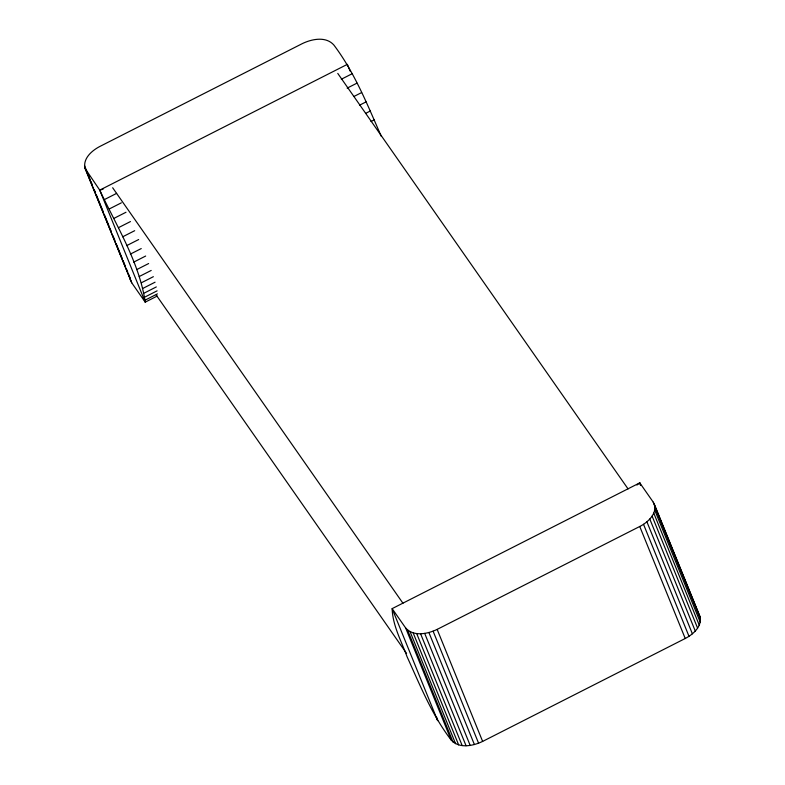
<?xml version="1.0" encoding="UTF-8"?>
<svg xmlns="http://www.w3.org/2000/svg" width="785" height="785" viewBox="0 0 785 785"><rect width="100%" height="100%" fill="white"/><g stroke="black" fill="none" stroke-linecap="round" stroke-linejoin="round"><path stroke-width="1.18" d="M157.236 296.053L145.235 302.147L131.743 282.835L85.035 168.402C82.67 158.531 91.924 150.592 99.764 146.501L302.362 43.587C311.88 38.995 325.971 36.081 333.87 45.03C354.653 72.573 367.508 104.974 381.294 136.355M350.12 71.131L347.363 64.341L99.744 190.127C116.602 226.247 139.318 262.308 145.235 302.147L99.744 190.127L85.035 168.402M436.617 717.117L437.637 720.659L392.147 608.63L405.639 627.951C413.548 636.9 427.629 633.986 437.147 629.393L639.746 526.48C648.165 522.349 658.939 512.252 653.257 502.164L639.765 482.853L392.147 608.63C392.637 625.527 401.351 641.06 407.042 656.672C420.063 685.246 431.858 714.89 451.13 739.97C459.029 748.919 473.12 746.005 482.638 741.413L685.236 638.499C693.077 634.408 702.33 626.469 699.965 616.598L654.474 504.578M636.949 485.051L639.765 482.853L640.678 485.12M104.601 199.488L116.602 193.385M341.318 79.246L352.22 73.702M109.37 208.918L121.371 202.824M347.166 88.126L356.989 83.141M114.002 218.348L126.002 212.254M353.986 96.447L361.62 92.571M118.456 227.67L130.457 221.566M359.53 105.21L366.075 101.883M122.695 236.795L134.686 230.692M365.947 113.226L370.314 111.009M126.66 245.636L138.66 239.543M371.011 121.518L374.278 119.86M130.339 254.114L141.241 248.57M133.676 262.141L145.667 256.038M136.639 269.638L148.64 263.544M139.21 276.546L151.211 270.442M141.369 282.777L153.369 276.683M143.076 288.291L155.077 282.198M144.332 293.031L156.323 286.927M145.107 296.936L157.108 290.842M145.411 299.988L157.412 293.894M99.744 190.127L103.08 189.205M337.756 73.397L628.049 488.898M112.657 187.743L402.95 603.243M156.244 295.101L406.571 653.395M699.965 616.598L653.257 502.164M654.975 507.257L700.465 619.286M654.739 510.142L700.23 622.162M653.777 513.125L699.258 625.145M652.109 516.118L697.6 628.137M649.794 519.042L695.284 631.062M646.899 521.789L692.39 633.819M643.514 524.302L689.004 636.321M639.746 526.48L685.236 638.499M437.147 629.393L482.638 741.413M433.104 631.179L478.585 743.199M428.904 632.524L474.395 744.543M424.685 633.377L470.176 745.407M420.574 633.731L466.064 745.75M416.688 633.554L462.179 745.573M413.155 632.857L458.646 744.877M410.074 631.66L455.565 743.689M407.543 630.012L453.033 742.031M405.639 627.951L451.13 739.97M84.535 165.713L90.049 179.294M90.962 181.561L92.345 184.956M94.18 189.479L95.564 192.874M96.476 195.131L103.375 212.107M104.287 214.374L108.889 225.688M109.802 227.954L111.185 231.349M113.02 235.873L114.855 240.396M116.239 243.792L122.215 258.5M123.127 260.767L125.423 266.419M126.346 268.686L127.729 272.081M128.642 274.348L130.025 277.743M86.252 170.806L131.743 282.835M639.765 482.853L640.442 485.209M130.192 278.636L130.526 280.422"/></g></svg>
